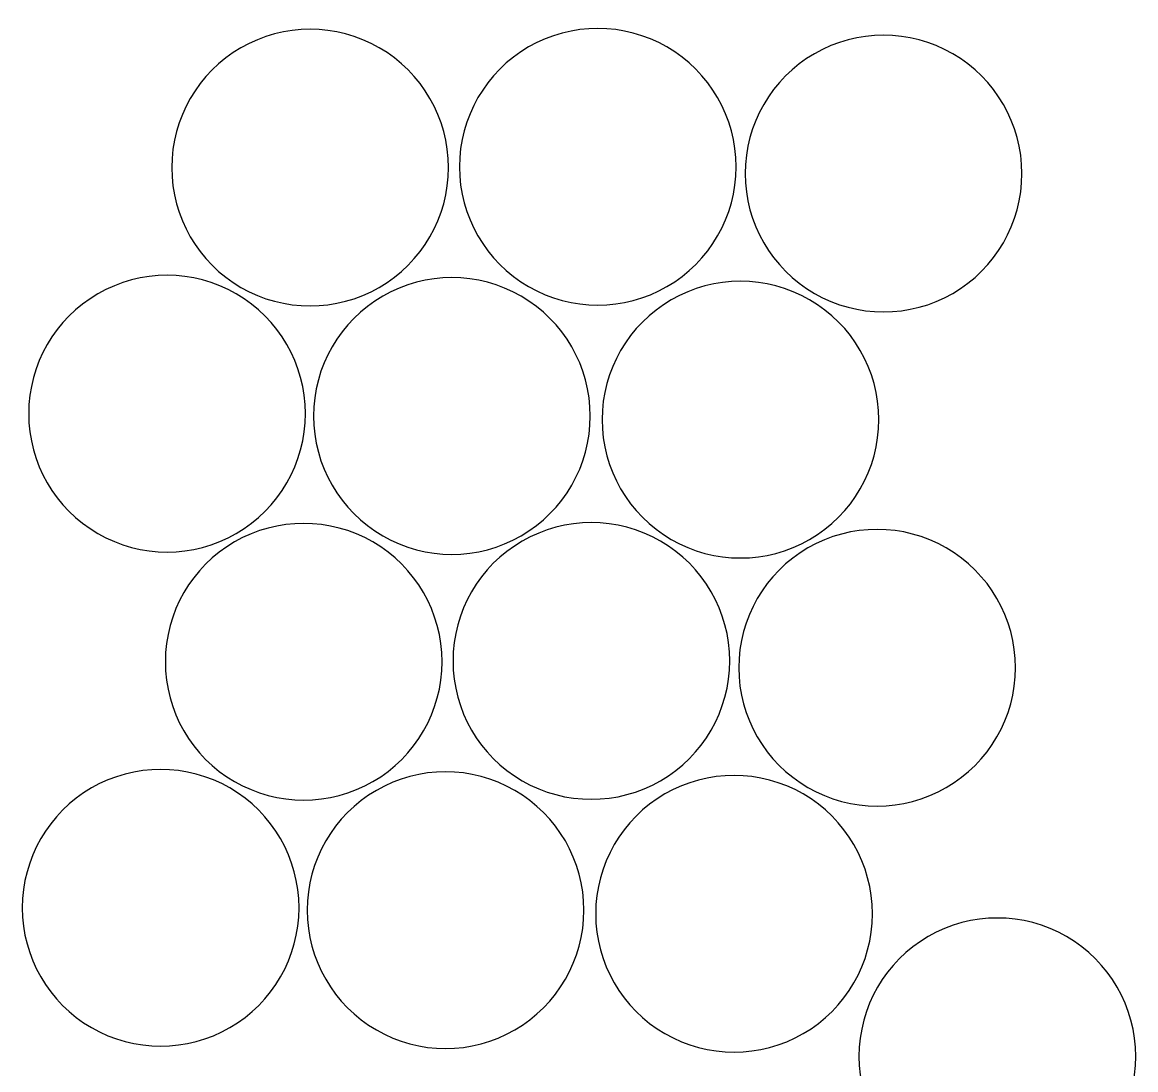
# Model space of a CAD drawing. Extents: x 15 to 850, y -3 to 1121.
# Drawn here: x 20 to 590, y 585 to 1121 of the extents above; entities that cross this region are included whole.
import ezdxf

# ---------------------------------------------------------------- set-up
doc = ezdxf.new("R2010")
doc.units = 0
doc.layers.get('0').update_dxf_attribs({"linetype": 'CONTINUOUS'})

msp = doc.modelspace()

# ---------------------------------------------------------------- linework, layer by layer
at = {"color": 1}
for points in [[(237.958314, 1046.904383)], [(385.293031, 1047.31587)], [(531.643126, 1043.83941)], [(164.684446, 920.859982)], [(310.589176, 919.653735)], [(458.369259, 917.79501)], [(234.673966, 793.771982)], [(382.008684, 794.183468)], [(528.358779, 790.707011)], [(161.400099, 667.727588)], [(307.304821, 666.521332)], [(455.084911, 664.662615)], [(589.938849, 591.626258)]]:
    msp.add_lwpolyline(points, close=True, dxfattribs=at)
for points in [[(202.525242, 1108.276262), (180.599182, 1120.935279), (153.585161, 1120.935279), (131.6591, 1108.276262)], [(349.85996, 1108.68775), (327.933899, 1121.346767), (300.919878, 1121.346767), (278.993817, 1108.68775)], [(496.210055, 1105.21129), (474.283994, 1117.870307), (447.269973, 1117.870307), (425.343912, 1105.21129)], [(131.6591, 1108.276262), (109.733039, 1095.617245), (96.226029, 1072.222417), (96.226029, 1046.904383)], [(237.958314, 1046.904383), (237.958314, 1072.222417), (224.451303, 1095.617245), (202.525242, 1108.276262)], [(278.993817, 1108.68775), (257.067757, 1096.028733), (243.560746, 1072.633904), (243.560746, 1047.31587)], [(385.293031, 1047.31587), (385.293031, 1072.633904), (371.786021, 1096.028733), (349.85996, 1108.68775)], [(425.343912, 1105.21129), (403.417852, 1092.552273), (389.910841, 1069.157444), (389.910841, 1043.83941)], [(531.643126, 1043.83941), (531.643126, 1069.157444), (518.136116, 1092.552273), (496.210055, 1105.21129)], [(96.226029, 1046.904383), (96.226029, 1021.586348), (109.733039, 998.19152), (131.6591, 985.532503)], [(202.525242, 985.532503), (224.451303, 998.19152), (237.958314, 1021.586348), (237.958314, 1046.904383)], [(243.560746, 1047.31587), (243.560746, 1021.997836), (257.067757, 998.603007), (278.993817, 985.94399)], [(349.85996, 985.94399), (371.786021, 998.603007), (385.293031, 1021.997836), (385.293031, 1047.31587)], [(389.910841, 1043.83941), (389.910841, 1018.521376), (403.417852, 995.126547), (425.343912, 982.46753)], [(496.210055, 982.46753), (518.136116, 995.126547), (531.643126, 1018.521376), (531.643126, 1043.83941)], [(129.255022, 982.242384), (107.327108, 994.904207), (80.309503, 994.904207), (58.381589, 982.242384)], [(275.156105, 981.025616), (253.230044, 993.684633), (226.216023, 993.684633), (204.289962, 981.025616)], [(422.936187, 979.16689), (401.010127, 991.825907), (373.996106, 991.825907), (352.070045, 979.16689)], [(58.381589, 982.242384), (36.453676, 969.580561), (22.947653, 946.181024), (22.952165, 920.859982)], [(164.684446, 920.859983), (164.688958, 946.181024), (151.182935, 969.580561), (129.255022, 982.242384)], [(131.6591, 985.532503), (153.585161, 972.873486), (180.599182, 972.873486), (202.525242, 985.532503)], [(204.289962, 981.025616), (182.363901, 968.366598), (168.856891, 944.97177), (168.856891, 919.653735)], [(310.589176, 919.653735), (310.589177, 944.97177), (297.082166, 968.366598), (275.156105, 981.025616)], [(278.993817, 985.94399), (300.919878, 973.284973), (327.933899, 973.284973), (349.85996, 985.94399)], [(425.343912, 982.46753), (447.269973, 969.808513), (474.283994, 969.808513), (496.210055, 982.46753)], [(352.070045, 979.16689), (330.143984, 966.507873), (316.636974, 943.113044), (316.636974, 917.79501)], [(458.369259, 917.79501), (458.369259, 943.113044), (444.862248, 966.507873), (422.936187, 979.16689)], [(22.952165, 920.859982), (22.947653, 895.538941), (36.453676, 872.139404), (58.381589, 859.477581)], [(129.255022, 859.477581), (151.182935, 872.139404), (164.688958, 895.538941), (164.684446, 920.859982)], [(168.856891, 919.653735), (168.856891, 894.335701), (182.363902, 870.940872), (204.289962, 858.281855)], [(275.156105, 858.281855), (297.082166, 870.940872), (310.589176, 894.335701), (310.589176, 919.653735)], [(316.636974, 917.79501), (316.636974, 892.476976), (330.143984, 869.082147), (352.070045, 856.42313)], [(422.936187, 856.42313), (444.862248, 869.082147), (458.369259, 892.476976), (458.369259, 917.79501)], [(199.240895, 855.143861), (177.314834, 867.802878), (150.300813, 867.802878), (128.374752, 855.143861)], [(346.575612, 855.555347), (324.649552, 868.214364), (297.635531, 868.214364), (275.70947, 855.555347)], [(492.925707, 852.078891), (470.999647, 864.737908), (443.985626, 864.737908), (422.059565, 852.078891)], [(58.381589, 859.477581), (80.309503, 846.815758), (107.327108, 846.815758), (129.255022, 859.477581)], [(204.289962, 858.281855), (226.216023, 845.622838), (253.230044, 845.622838), (275.156105, 858.281855)], [(275.70947, 855.555347), (253.783409, 842.89633), (240.276399, 819.501502), (240.276399, 794.183468)], [(382.008684, 794.183468), (382.008684, 819.501502), (368.501673, 842.89633), (346.575612, 855.555347)], [(352.070045, 856.42313), (373.996106, 843.764113), (401.010127, 843.764113), (422.936187, 856.42313)], [(128.374752, 855.143861), (106.448692, 842.484844), (92.941681, 819.090016), (92.941681, 793.771982)], [(234.673966, 793.771982), (234.673966, 819.090016), (221.166956, 842.484844), (199.240895, 855.143861)], [(422.059565, 852.078891), (400.133504, 839.419874), (386.626494, 816.025045), (386.626494, 790.707011)], [(528.358779, 790.707011), (528.358779, 816.025045), (514.851768, 839.419874), (492.925707, 852.078891)], [(92.941681, 793.771982), (92.941681, 768.453947), (106.448692, 745.059119), (128.374752, 732.400102)], [(199.240895, 732.400102), (221.166956, 745.059119), (234.673966, 768.453947), (234.673966, 793.771982)], [(240.276399, 794.183468), (240.276399, 768.865433), (253.783409, 745.470605), (275.70947, 732.811588)], [(346.575612, 732.811588), (368.501673, 745.470605), (382.008684, 768.865433), (382.008684, 794.183468)], [(386.626494, 790.707011), (386.626494, 765.388977), (400.133504, 741.994149), (422.059565, 729.335132)], [(492.925707, 729.335132), (514.851768, 741.994149), (528.358779, 765.388977), (528.358779, 790.707011)], [(125.967027, 729.099467), (104.040967, 741.758484), (77.026946, 741.758484), (55.100885, 729.099467)], [(271.87175, 727.893212), (249.945689, 740.552229), (222.931668, 740.552229), (201.005607, 727.893212)], [(419.65184, 726.034495), (397.725779, 738.693512), (370.711758, 738.693512), (348.785697, 726.034495)], [(128.374752, 732.400102), (150.300813, 719.741085), (177.314834, 719.741085), (199.240895, 732.400102)], [(275.70947, 732.811588), (297.635531, 720.152571), (324.649552, 720.152571), (346.575612, 732.811588)], [(55.100885, 729.099467), (33.174824, 716.44045), (19.667814, 693.045622), (19.667814, 667.727588)], [(161.400099, 667.727588), (161.400099, 693.045622), (147.893088, 716.44045), (125.967027, 729.099467)], [(201.005607, 727.893212), (179.079547, 715.234195), (165.572536, 691.839367), (165.572536, 666.521332)], [(307.304821, 666.521332), (307.304821, 691.839367), (293.797811, 715.234195), (271.87175, 727.893212)], [(348.785697, 726.034495), (326.859637, 713.375478), (313.352626, 689.980649), (313.352626, 664.662615)], [(455.084911, 664.662615), (455.084911, 689.980649), (441.577901, 713.375478), (419.65184, 726.034495)], [(422.059565, 729.335132), (443.985626, 716.676114), (470.999647, 716.676114), (492.925707, 729.335132)], [(19.667814, 667.727588), (19.667814, 642.409553), (33.174824, 619.014725), (55.100885, 606.355708)], [(125.967027, 606.355708), (147.893088, 619.014725), (161.400099, 642.409553), (161.400099, 667.727588)], [(165.572536, 666.521332), (165.572536, 641.203298), (179.079547, 617.80847), (201.005607, 605.149453)], [(271.87175, 605.149453), (293.797811, 617.80847), (307.304821, 641.203298), (307.304821, 666.521332)], [(313.352626, 664.662615), (313.352626, 639.344581), (326.859637, 615.949752), (348.785697, 603.290735)], [(419.65184, 603.290735), (441.577901, 615.949752), (455.084911, 639.344581), (455.084911, 664.662615)], [(554.505778, 652.998139), (532.579717, 665.657157), (505.565695, 665.657157), (483.639634, 652.998139)], [(483.639634, 652.998139), (461.713573, 640.339121), (448.206563, 616.944292), (448.206564, 591.626258)], [(589.938849, 591.626258), (589.938849, 616.944292), (576.431839, 640.339121), (554.505778, 652.998139)], [(55.100885, 606.355708), (77.026946, 593.696691), (104.040967, 593.696691), (125.967027, 606.355708)], [(201.005607, 605.149453), (222.931668, 592.490436), (249.945689, 592.490436), (271.87175, 605.149453)], [(348.785697, 603.290735), (370.711758, 590.631718), (397.725779, 590.631718), (419.65184, 603.290735)], [(448.206564, 591.626258), (448.206564, 566.308223), (461.713574, 542.913395), (483.639635, 530.254378)], [(554.505777, 530.254378), (576.431838, 542.913395), (589.938849, 566.308223), (589.938849, 591.626258)]]:
    msp.add_open_spline(points, degree=3, dxfattribs=at)

doc.saveas('drawing.dxf')
